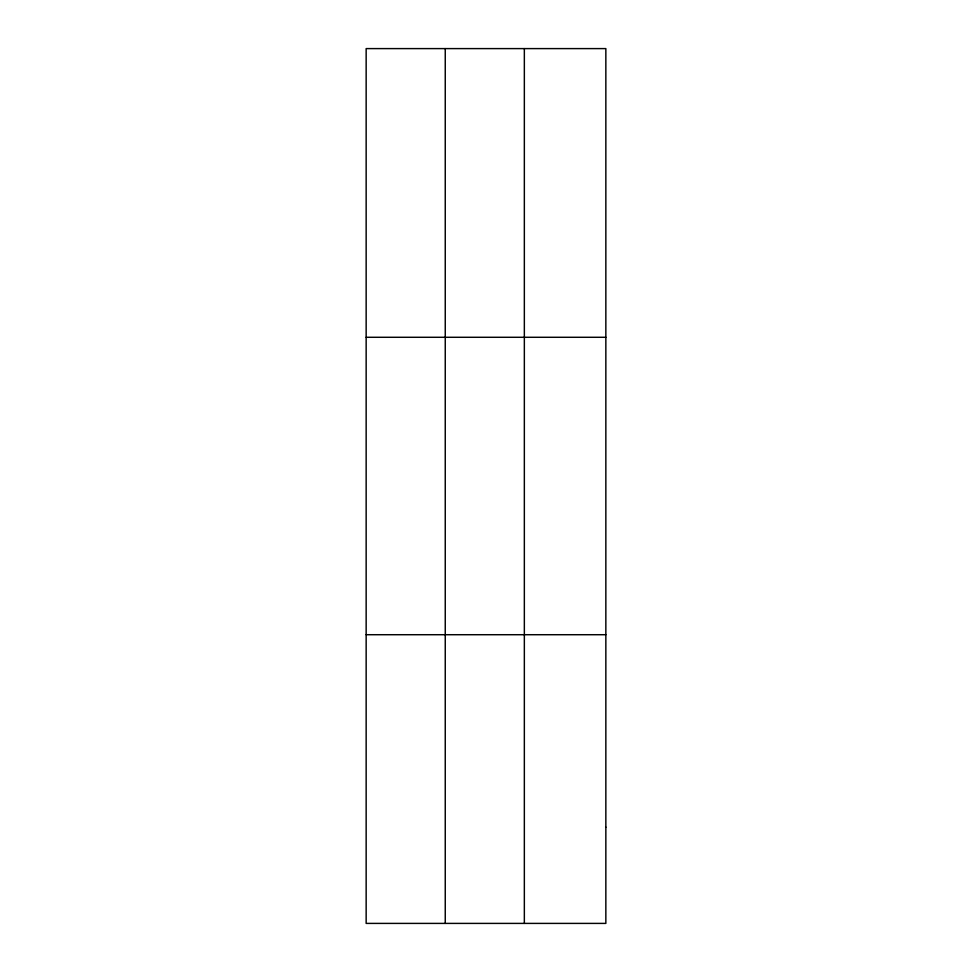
<?xml version="1.0" encoding="UTF-8"?>
<svg xmlns="http://www.w3.org/2000/svg" width="972" height="972" viewBox="0 0 972 972"><rect width="100%" height="100%" fill="white"/><g stroke="black" fill="none" stroke-linecap="round" stroke-linejoin="round"><path stroke-width="1.46" d="M445.249 48.6L445.249 923.4M524.345 48.6L524.345 923.4M366.152 337.284L605.848 337.284M366.152 634.716L605.848 634.716M605.848 827.172L605.848 923.4L366.152 923.4L366.152 48.6L605.848 48.6L605.848 827.172"/></g></svg>
